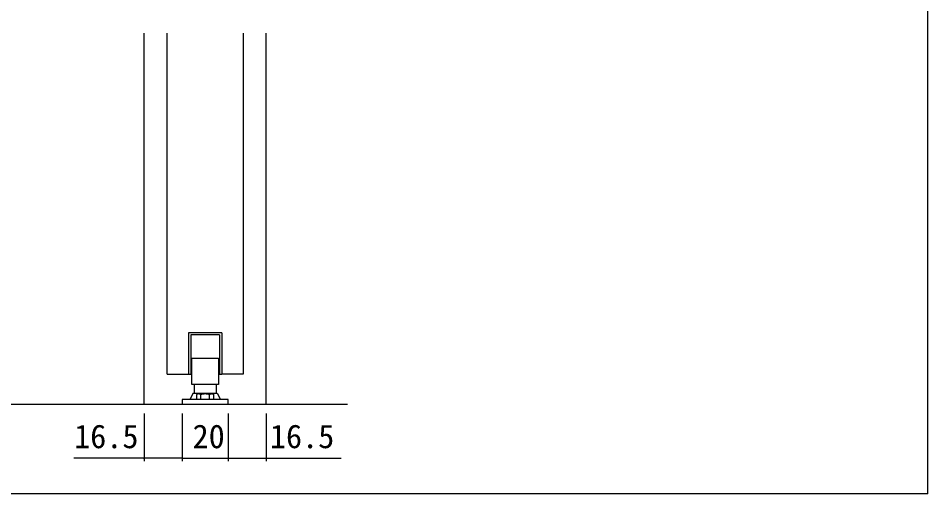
# Model space of a CAD drawing. Units: millimetres, scale not verified. Extents: x -800 to 800, y -554 to 554.
# Drawn here: x -242.4 to 152, y -27 to 179 of the extents above; entities that cross this region are included whole.
import ezdxf
from ezdxf.enums import TextEntityAlignment as Align

# ---------------------------------------------------------------- set-up
doc = ezdxf.new("R2010")
doc.units = ezdxf.units.MM
doc.header["$LTSCALE"] = 4
for name, color, linetype, lineweight in [('1-0', 7, 'Continuous', 25), ('1-4_0', 7, 'Continuous', 25), ('2-0', 7, 'Continuous', 25)]:
    doc.layers.add(name, color=color, linetype=linetype, lineweight=lineweight)
doc.styles.add('ＭＳ ゴシック', font='')
doc.styles.get('ＭＳ ゴシック').set_extended_font_data('MS Gothic')

msp = doc.modelspace()

# ---------------------------------------------------------------- linework, layer by layer
at = {"layer": '1-0'}
msp.add_line((152, -27), (152, 534), dxfattribs=at)
msp.add_line((152, -27), (152, 534), dxfattribs=at)
msp.add_lwpolyline([(152, -27), (-780, -27), (-780, 534)], dxfattribs=at)
msp.add_lwpolyline([(152, -27), (-780, -27), (-780, 534)], dxfattribs=at)
at = {"layer": '1-4_0'}
msp.add_line((152, -27), (152, 534), dxfattribs=at)
msp.add_lwpolyline([(152, -27), (-780, -27), (-780, 534)], dxfattribs=at)
at = {"layer": '2-0'}
for p, q in [((-187.837, 11.797), (-187.837, 172.591)), ((-177.837, 24.797), (-177.837, 172.591)), ((-134.841, 11.797), (-134.841, 172.591)), ((-154.093, 42.795), (-168.586, 42.795)), ((-168.586, 42.795), (-168.586, 24.797)), ((-155.09, 41.795), (-155.09, 24.797)), ((-154.093, 42.795), (-154.093, 24.797)), ((-167.088, 31.797), (-155.591, 31.797)), ((-167.088, 20.296), (-167.088, 31.795)), ((-155.591, 31.797), (-155.591, 20.299)), ((-177.837, 24.797), (-168.586, 24.797)), ((-168.586, 24.797), (-167.589, 24.797)), ((-155.09, 24.797), (-154.093, 24.797)), ((-155.591, 20.296), (-167.088, 20.296)), ((-166.09, 20.296), (-166.09, 16.601)), ((-156.589, 20.296), (-156.589, 16.601)), ((-166.587, 16.601), (-168.009, 13.837)), ((-166.587, 16.601), (-156.088, 16.601)), ((-164.489, 16.297), (-165.093, 15.948)), ((-165.093, 15.948), (-165.093, 13.799)), ((-158.19, 16.297), (-164.489, 16.297)), ((-163.214, 15.948), (-163.339, 16.02)), ((-163.214, 13.797), (-163.214, 15.948)), ((-159.461, 15.948), (-159.336, 16.02)), ((-159.461, 13.797), (-159.461, 15.948)), ((-158.19, 16.297), (-157.586, 15.948)), ((-157.586, 13.797), (-157.586, 15.948)), ((-156.088, 16.601), (-154.648, 13.797)), ((-171.342, 13.797), (-171.342, 11.797)), ((-151.342, 13.797), (-171.342, 13.797)), ((-151.342, 11.797), (-151.342, 13.797)), ((-587.531, 11.797), (-99.614, 11.797)), ((-171.342, 11.797), (-151.342, 11.797)), ((-187.846, 7.798), (-187.847, -12.81)), ((-187.846, 7.798), (-187.847, -12.81)), ((-171.342, 7.797), (-171.342, -12.81)), ((-151.342, 7.797), (-151.342, -12.81)), ((-134.841, 7.797), (-134.841, -12.81)), ((-134.841, 7.797), (-134.841, -12.81)), ((-171.342, -11.56), (-218.248, -11.56)), ((-171.342, -11.56), (-151.342, -11.56)), ((-151.342, -11.56), (-102.366, -11.56))]:
    msp.add_line(p, q, dxfattribs=at)
for points in [[(-144.842, 172.591), (-144.842, 24.797), (-154.093, 24.797)], [(-155.09, 41.795), (-167.589, 41.795), (-167.589, 24.797)]]:
    msp.add_lwpolyline(points, dxfattribs=at)
for centre, radius, start, end in [((-164.151, 14.62), 1.619, 114.57563, 120.13202), ((-164.153, 14.626), 1.612, 109.05403, 114.57367), ((-164.154, 14.627), 1.611, 103.57174, 109.05281), ((-164.153, 14.626), 1.612, 98.12447, 103.57112), ((-164.153, 14.622), 1.616, 92.70335, 98.12427), ((-164.153, 14.619), 1.619, 87.29661, 92.70339), ((-164.153, 14.615), 1.623, 81.89137, 87.29668), ((-164.153, 14.612), 1.626, 76.47542, 81.89127), ((-164.154, 14.608), 1.631, 71.039, 76.47495), ((-164.157, 14.601), 1.637, 65.57643, 71.03801), ((-164.162, 14.59), 1.649, 60.08746, 65.57478), ((-161.35, 10.121), 6.118, 104.47883, 107.73626), ((-161.346, 10.104), 6.136, 101.23952, 104.47882), ((-161.342, 10.087), 6.153, 98.01557, 101.23958), ((-161.34, 10.072), 6.168, 94.80358, 98.01569), ((-161.339, 10.06), 6.18, 91.59976, 94.80374), ((-161.339, 10.052), 6.188, 88.40006, 91.59994), ((-161.339, 10.049), 6.192, 85.20037, 88.40024), ((-161.339, 10.049), 6.191, 81.9966, 85.20053), ((-161.339, 10.052), 6.188, 78.7849, 81.99673), ((-161.337, 10.058), 6.182, 75.56177, 78.78498), ((-161.336, 10.065), 6.175, 72.32421, 75.56178), ((-158.523, 14.62), 1.619, 114.57563, 120.13202), ((-158.526, 14.626), 1.612, 109.05403, 114.57367), ((-158.526, 14.627), 1.611, 103.57174, 109.05281), ((-158.526, 14.626), 1.612, 98.12447, 103.57112), ((-158.526, 14.622), 1.616, 92.70335, 98.12427), ((-158.525, 14.619), 1.619, 87.29661, 92.70339), ((-158.525, 14.615), 1.623, 81.89137, 87.29668), ((-158.526, 14.612), 1.626, 76.47542, 81.89127), ((-158.527, 14.608), 1.631, 71.039, 76.47495), ((-158.529, 14.601), 1.637, 65.57643, 71.03801), ((-158.534, 14.59), 1.649, 60.08746, 65.57478), ((-187.847, -11.56), 0.156, 359.99901, 179.99901), ((-187.847, -11.56), 0.156, 359.99901, 179.99901), ((-187.847, -11.56), 0.156, 179.99901, 359.99901), ((-187.847, -11.56), 0.156, 179.99901, 359.99901), ((-171.342, -11.56), 0.156, 0, 180), ((-171.342, -11.56), 0.156, 180, 0), ((-151.342, -11.56), 0.156, 0, 180), ((-151.342, -11.56), 0.156, 180, 0), ((-134.841, -11.56), 0.156, 0, 180), ((-134.841, -11.56), 0.156, 0, 180), ((-134.841, -11.56), 0.156, 180, 0), ((-134.841, -11.56), 0.156, 180, 0)]:
    msp.add_arc(centre, radius, start, end, dxfattribs=at)

# ---------------------------------------------------------------- texts
at = {"layer": '2-0', "style": 'ＭＳ ゴシック'}
for s, p in [('16.5', (-218.155, -10.325)), ('20', (-166.781, -10.325)), ('16.5', (-133.258, -10.325))]:
    msp.add_text(s, height=10.26, dxfattribs=at).set_placement(p, align=Align.BOTTOM_LEFT)

doc.saveas('drawing.dxf')
